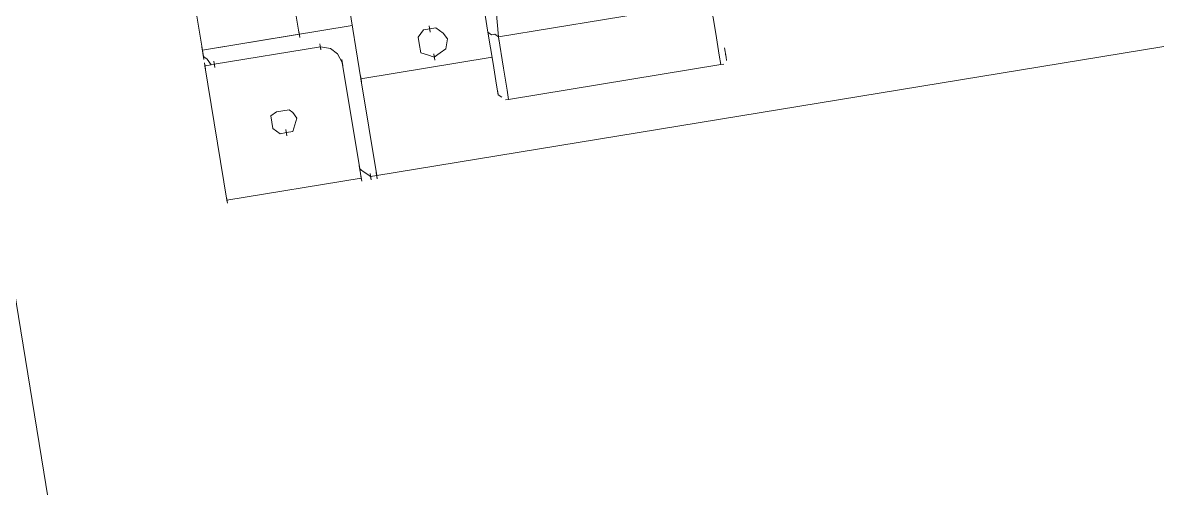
# Model space of a CAD drawing. Header units: metres. Extents: x 2 to 659295185, y -28 to 1124222152.
# Drawn here: x 655610.017 to 655610.77, y 1126538.428 to 1126538.736 of the extents above; entities that cross this region are included whole.
import ezdxf

# ---------------------------------------------------------------- set-up
doc = ezdxf.new("R2010")
doc.units = ezdxf.units.M
doc.header["$MEASUREMENT"] = 0
doc.layers.add('CCSM_C1_CUERPO CK$0$A-EQUIPOS', color=9, linetype='CONTINUOUS')

msp = doc.modelspace()

# ---------------------------------------------------------------- linework, layer by layer
at = {"layer": 'CCSM_C1_CUERPO CK$0$A-EQUIPOS', "lineweight": 5}
for p, q in [((655610.76581, 1126533.95629), (655609.60677, 1126541.02752)), ((655610.76581, 1126533.95629), (655609.60677, 1126541.02752)), ((655610.10918, 1126539.28553), (655610.20047, 1126538.72853)), ((655610.10918, 1126539.28553), (655610.20047, 1126538.72853)), ((655610.04499, 1126539.27501), (655610.13628, 1126538.71801)), ((655610.13628, 1126538.71801), (655610.04499, 1126539.27501)), ((655610.19732, 1126538.96828), (655610.24145, 1126538.6991)), ((655610.19732, 1126538.96828), (655610.24145, 1126538.6991)), ((655610.25197, 1126538.63491), (655611.90641, 1126538.90609)), ((655611.90641, 1126538.90609), (655610.25197, 1126538.63491)), ((655610.32128, 1126538.75684), (655610.3257, 1126538.72992)), ((655610.32128, 1126538.75684), (655610.3257, 1126538.72992)), ((655610.33059, 1126538.75198), (655610.33259, 1126538.7268)), ((655610.47339, 1126538.74988), (655610.33259, 1126538.7268)), ((655610.47679, 1126538.72917), (655610.47339, 1126538.74988)), ((655610.23568, 1126538.7343), (655610.13628, 1126538.71801)), ((655610.23568, 1126538.7343), (655610.13628, 1126538.71801)), ((655610.28673, 1126538.73416), (655610.28741, 1126538.73002)), ((655610.20047, 1126538.72853), (655610.13628, 1126538.71801)), ((655610.13628, 1126538.71801), (655610.20047, 1126538.72853)), ((655610.20014, 1126538.7306), (655610.20081, 1126538.72646)), ((655610.27946, 1126538.72659), (655610.28293, 1126538.73141)), ((655610.28293, 1126538.73141), (655610.27946, 1126538.72659)), ((655610.27946, 1126538.72659), (655610.28014, 1126538.72245)), ((655610.28014, 1126538.72245), (655610.27946, 1126538.72659)), ((655610.28707, 1126538.73209), (655610.28293, 1126538.73141)), ((655610.28707, 1126538.73209), (655610.28293, 1126538.73141)), ((655610.29121, 1126538.73277), (655610.28707, 1126538.73209)), ((655610.28707, 1126538.73209), (655610.29121, 1126538.73277)), ((655610.28707, 1126538.73209), (655610.28741, 1126538.73002)), ((655610.28707, 1126538.73209), (655610.28741, 1126538.73002)), ((655610.28707, 1126538.73209), (655610.28741, 1126538.73002)), ((655610.29121, 1126538.73277), (655610.29603, 1126538.72931)), ((655610.29603, 1126538.72931), (655610.29121, 1126538.73277)), ((655610.29603, 1126538.72931), (655610.29878, 1126538.72551)), ((655610.29878, 1126538.72551), (655610.29603, 1126538.72931)), ((655610.3257, 1126538.72992), (655610.32811, 1126538.72819)), ((655610.3257, 1126538.72992), (655610.32909, 1126538.70921)), ((655610.3257, 1126538.72992), (655610.32909, 1126538.70921)), ((655610.3257, 1126538.72992), (655610.32604, 1126538.72785)), ((655610.33018, 1126538.72853), (655610.32811, 1126538.72819)), ((655610.33259, 1126538.7268), (655610.33018, 1126538.72853)), ((655610.33598, 1126538.70609), (655610.33259, 1126538.7268)), ((655610.33259, 1126538.7268), (655610.33293, 1126538.72473)), ((655610.47916, 1126538.71467), (655610.47679, 1126538.72917)), ((655610.13595, 1126538.72008), (655610.13662, 1126538.71594)), ((655610.13595, 1126538.72008), (655610.13662, 1126538.71594)), ((655610.14419, 1126538.70867), (655610.2146, 1126538.72021)), ((655610.2146, 1126538.72021), (655610.14419, 1126538.70867)), ((655610.21426, 1126538.72228), (655610.21493, 1126538.71814)), ((655610.22115, 1126538.71916), (655610.2146, 1126538.72021)), ((655610.22115, 1126538.71916), (655610.2146, 1126538.72021)), ((655610.2146, 1126538.72021), (655610.21493, 1126538.71814)), ((655610.22597, 1126538.7157), (655610.22115, 1126538.71916)), ((655610.22597, 1126538.7157), (655610.22115, 1126538.71916)), ((655610.28014, 1126538.72245), (655610.28116, 1126538.71624)), ((655610.28014, 1126538.72245), (655610.28116, 1126538.71624)), ((655610.29773, 1126538.71896), (655610.29392, 1126538.71621)), ((655610.29773, 1126538.71896), (655610.29392, 1126538.71621)), ((655610.29878, 1126538.72551), (655610.29773, 1126538.71896)), ((655610.29773, 1126538.71896), (655610.29878, 1126538.72551)), ((655610.48262, 1126538.71949), (655610.48364, 1126538.71328)), ((655610.48262, 1126538.71949), (655610.48364, 1126538.71328)), ((655610.13628, 1126538.71801), (655610.13696, 1126538.71387)), ((655610.13696, 1126538.71387), (655610.13628, 1126538.71801)), ((655610.13662, 1126538.71594), (655610.1373, 1126538.7118)), ((655610.13937, 1126538.71214), (655610.13696, 1126538.71387)), ((655610.13937, 1126538.71214), (655610.13696, 1126538.71387)), ((655610.13696, 1126538.71387), (655610.1373, 1126538.7118)), ((655610.14212, 1126538.70833), (655610.13937, 1126538.71214)), ((655610.14212, 1126538.70833), (655610.13937, 1126538.71214)), ((655610.22906, 1126538.70983), (655610.22597, 1126538.7157)), ((655610.22906, 1126538.70983), (655610.22597, 1126538.7157)), ((655610.22872, 1126538.7119), (655610.2294, 1126538.70776)), ((655610.24145, 1126538.6991), (655610.32841, 1126538.71335)), ((655610.24145, 1126538.6991), (655610.32841, 1126538.71335)), ((655610.28116, 1126538.71624), (655610.28564, 1126538.71485)), ((655610.28116, 1126538.71624), (655610.28564, 1126538.71485)), ((655610.28564, 1126538.71485), (655610.29012, 1126538.71346)), ((655610.29012, 1126538.71346), (655610.28564, 1126538.71485)), ((655610.28978, 1126538.71553), (655610.29012, 1126538.71346)), ((655610.28978, 1126538.71553), (655610.29046, 1126538.71139)), ((655610.28978, 1126538.71553), (655610.29012, 1126538.71346)), ((655610.28978, 1126538.71553), (655610.29012, 1126538.71346)), ((655610.29392, 1126538.71621), (655610.29012, 1126538.71346)), ((655610.29392, 1126538.71621), (655610.29012, 1126538.71346)), ((655610.48018, 1126538.70846), (655610.47916, 1126538.71467)), ((655610.48364, 1126538.71328), (655610.4833, 1126538.71535)), ((655610.4833, 1126538.71535), (655610.48364, 1126538.71328)), ((655610.48398, 1126538.71121), (655610.48364, 1126538.71328)), ((655610.48364, 1126538.71328), (655610.48398, 1126538.71121)), ((655610.48364, 1126538.71328), (655610.48398, 1126538.71121)), ((655610.13798, 1126538.70766), (655610.13764, 1126538.70973)), ((655610.13764, 1126538.70973), (655610.13832, 1126538.70559)), ((655610.13798, 1126538.70766), (655610.14212, 1126538.70833)), ((655610.13798, 1126538.70766), (655610.14212, 1126538.70833)), ((655610.15258, 1126538.61862), (655610.13798, 1126538.70766)), ((655610.15258, 1126538.61862), (655610.13798, 1126538.70766)), ((655610.14419, 1126538.70867), (655610.14212, 1126538.70833)), ((655610.14419, 1126538.70867), (655610.14212, 1126538.70833)), ((655610.14385, 1126538.71074), (655610.14453, 1126538.7066)), ((655610.22906, 1126538.70983), (655610.2406, 1126538.63942)), ((655610.2406, 1126538.63942), (655610.22906, 1126538.70983)), ((655610.32909, 1126538.70921), (655610.33147, 1126538.69472)), ((655610.32909, 1126538.70921), (655610.33147, 1126538.69472)), ((655610.33836, 1126538.6916), (655610.33598, 1126538.70609)), ((655610.33938, 1126538.68538), (655610.48018, 1126538.70846)), ((655610.48018, 1126538.70846), (655610.48225, 1126538.7088)), ((655610.24111, 1126538.70117), (655610.24178, 1126538.69703)), ((655610.24178, 1126538.69703), (655610.24145, 1126538.6991)), ((655610.24145, 1126538.6991), (655610.24178, 1126538.69703)), ((655610.24178, 1126538.69703), (655610.24145, 1126538.6991)), ((655610.25197, 1126538.63491), (655610.24145, 1126538.6991)), ((655610.24145, 1126538.6991), (655610.25197, 1126538.63491)), ((655610.24145, 1126538.6991), (655610.24178, 1126538.69703)), ((655610.25197, 1126538.63491), (655610.24145, 1126538.6991)), ((655610.24145, 1126538.6991), (655610.25197, 1126538.63491)), ((655610.33147, 1126538.69472), (655610.33248, 1126538.68851)), ((655610.33147, 1126538.69472), (655610.33248, 1126538.68851)), ((655610.33248, 1126538.68851), (655610.33215, 1126538.69058)), ((655610.33248, 1126538.68851), (655610.33215, 1126538.69058)), ((655610.33938, 1126538.68538), (655610.33836, 1126538.6916)), ((655610.33489, 1126538.68678), (655610.33248, 1126538.68851)), ((655610.33731, 1126538.68504), (655610.33938, 1126538.68538)), ((655610.1855, 1126538.67717), (655610.1817, 1126538.67442)), ((655610.1817, 1126538.67442), (655610.1855, 1126538.67717)), ((655610.1817, 1126538.67442), (655610.18238, 1126538.67028)), ((655610.18238, 1126538.67028), (655610.1817, 1126538.67442)), ((655610.18965, 1126538.67785), (655610.1855, 1126538.67717)), ((655610.18965, 1126538.67785), (655610.1855, 1126538.67717)), ((655610.19379, 1126538.67853), (655610.18965, 1126538.67785)), ((655610.19379, 1126538.67853), (655610.18965, 1126538.67785)), ((655610.1962, 1126538.6768), (655610.19379, 1126538.67853)), ((655610.1962, 1126538.6768), (655610.19379, 1126538.67853)), ((655610.19895, 1126538.673), (655610.1962, 1126538.6768)), ((655610.1962, 1126538.6768), (655610.19895, 1126538.673)), ((655610.18306, 1126538.66614), (655610.18238, 1126538.67028)), ((655610.18306, 1126538.66614), (655610.18238, 1126538.67028)), ((655610.18788, 1126538.66268), (655610.18306, 1126538.66614)), ((655610.18788, 1126538.66268), (655610.18306, 1126538.66614)), ((655610.19755, 1126538.66852), (655610.19616, 1126538.66404)), ((655610.19755, 1126538.66852), (655610.19616, 1126538.66404)), ((655610.19755, 1126538.66852), (655610.19895, 1126538.673)), ((655610.19895, 1126538.673), (655610.19755, 1126538.66852)), ((655610.18788, 1126538.66268), (655610.19202, 1126538.66336)), ((655610.19202, 1126538.66336), (655610.18788, 1126538.66268)), ((655610.19168, 1126538.66543), (655610.19236, 1126538.66129)), ((655610.19616, 1126538.66404), (655610.19202, 1126538.66336)), ((655610.19202, 1126538.66336), (655610.19616, 1126538.66404)), ((655610.24026, 1126538.6415), (655610.24093, 1126538.63735)), ((655610.24301, 1126538.63769), (655610.2406, 1126538.63942)), ((655610.24301, 1126538.63769), (655610.2406, 1126538.63942)), ((655610.2406, 1126538.63942), (655610.24161, 1126538.63321)), ((655610.2406, 1126538.63942), (655610.24161, 1126538.63321)), ((655610.24542, 1126538.63596), (655610.24301, 1126538.63769)), ((655610.24542, 1126538.63596), (655610.24301, 1126538.63769)), ((655610.24783, 1126538.63423), (655610.24542, 1126538.63596)), ((655610.24816, 1126538.63216), (655610.24749, 1126538.6363)), ((655610.25231, 1126538.63284), (655610.25163, 1126538.63698)), ((655610.25231, 1126538.63284), (655610.25163, 1126538.63698)), ((655610.24161, 1126538.63321), (655610.15258, 1126538.61862)), ((655610.24161, 1126538.63321), (655610.15258, 1126538.61862)), ((655610.24195, 1126538.63114), (655610.24127, 1126538.63528)), ((655610.24161, 1126538.63321), (655610.24195, 1126538.63114)), ((655610.24783, 1126538.63423), (655610.25197, 1126538.63491)), ((655610.25197, 1126538.63491), (655610.24783, 1126538.63423)), ((655610.24783, 1126538.63423), (655610.24816, 1126538.63216)), ((655610.25197, 1126538.63491), (655610.25231, 1126538.63284)), ((655610.25197, 1126538.63491), (655610.25231, 1126538.63284)), ((655610.15224, 1126538.62069), (655610.15292, 1126538.61655)), ((655610.15258, 1126538.61862), (655610.15292, 1126538.61655))]:
    msp.add_line(p, q, dxfattribs=at)

doc.saveas('drawing.dxf')
